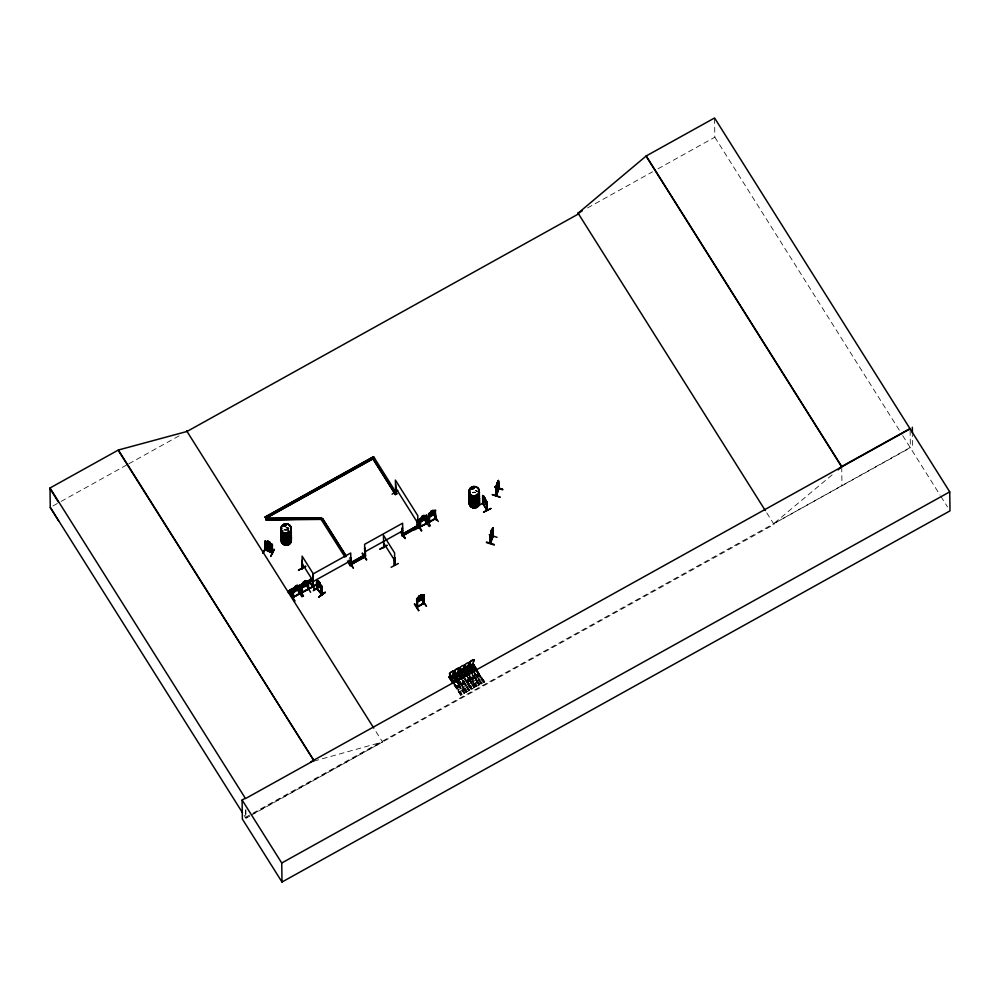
<?xml version="1.0" encoding="UTF-8"?>
<svg xmlns="http://www.w3.org/2000/svg" width="1000" height="1000" viewBox="0 0 1000 1000"><rect width="100%" height="100%" fill="white"/><g stroke="black" fill="none" stroke-linecap="round" stroke-linejoin="round"><path stroke-width="0.75" stroke-dasharray="5 3.75" d="M458.75 686.85L458.387 685.6L457.15 686.025M463.787 683.888L463.675 683.162M473.963 678.15L472.863 678.863L472.413 677.35M473.963 678.238L473.512 677.2M462.088 683.2L463.15 684.438M463.787 683.812L463.15 684.513M467.238 680.575L467.875 679.875M468.938 681.112L467.5 681.325M477.113 674.925L478.137 674.5M478.725 675.675L477.7 676.1M478.587 675.938L478.8 675.013M454.062 684.963L460.7 695.212L464.762 692.875M455.213 684.312L461.912 694.525L454.75 684.562M465.675 692.45L459.087 682.163L465.637 692.475L469.7 690.138L463.088 679.875M466.312 692.075L466.875 691.762L460.163 681.562M462.312 680.312L469 690.537L462.663 681.862M468.05 677L474.888 687.262L468.237 677.013L474.95 687.225L470.863 689.562L464.25 679.3M474.663 687.262L467.762 677.275M475.825 686.812L469.275 676.513L475.825 686.812L479.575 684.587M474.588 673.55L481.337 683.725L481.9 683.413L475.275 673.15M476.863 672.225L484.05 682.175L477.337 671.963M477.55 671.838L484.738 681.787M832.15 474.85L773.6 523.737L912.6 446.15L912.438 434.538M468.612 681.513L468.762 680.075M464.487 692.975L458.137 682.613M466.85 691.787L459.975 681.55M462.912 681.663L469 690.537M469.65 690.175L462.8 679.912M471.112 689.362L464.712 679.038M464.938 678.913L472.062 688.9L465.487 678.587M469.663 676.287L476.312 686.538L469.462 676.275M479.113 684.925L472.3 674.65L478.888 684.987L472.575 674.6L479.888 684.475L474.087 675.5M481.125 683.863L474.038 673.863M481.4 683.713L474.738 673.462M481.587 683.538L475.188 673.213M484.225 682.075L477.638 671.787M484.425 681.9L478.025 671.575M455.588 686.625L459.125 684.613M475.562 675.537L479.1 673.525M471.9 680.05L475.438 678.037M468 684.412L471.525 682.4M458.988 691.9L462.525 689.887M474.113 683.487L477.65 681.475M482.5 678.787L478.963 680.7M464.712 690.362L468.25 688.35M478.438 682.7L474.9 684.613M484.462 681.825L480.938 683.9L484.45 681.725L477.837 671.562M250 815.975L245.95 818.238L245.825 809.525M251.35 815.212L382.537 742L374.613 729.4M587.562 207.913L652.562 171.8M657.975 168.8L714.837 137.2L714.575 117.975M52.975 505.925L59.75 502.163M61.1 501.413L127.45 464.55M128.8 463.8L180.25 435.213M245.087 817.55L910.35 447.75M244.125 815.337L245.787 817.987L248.487 816.475M253.912 813.462L774.062 524.462L766.137 511.863M472.6 677.288L473.525 677.275M467.663 680.037L468.913 680.325M462.413 682.95L463.338 682.938M458.425 687.087L457.725 687.188M283.488 530.225L284.75 529.712M483.512 682.487L476.95 672.188M469.462 690.212L462.775 679.987M459.288 681.938L466.125 692.2L459.475 681.95M460.7 695.212L454.15 684.912M313.9 761.125L382.537 742M479.2 684.862L478.65 685.175L472.025 674.912M472.113 688.85L465.175 678.713M461.238 694.9L454.338 684.688M284.75 529.8L287.475 529.763M462.912 684.475L462.25 684.237M475.55 492.45L472.825 492.475A5.138 4.825 -0.8 0 1 475.513 492.525M286.087 527.612L288.725 528.237A5.225 4.913 -0.8 0 0 286.087 527.725A5.225 4.913 -0.8 0 1 288.712 528.25M478.137 674.425L478.8 675.1M477.7 676.175L477.038 675.5M457.725 687.275L457.062 686.6M287.475 529.688L288.75 530.163A5.162 4.85 -0.8 0 0 283.538 530.275A5.125 4.812 -0.8 0 1 288.688 530.2M477.887 491.7L475.5 490.45A5.15 4.825 -0.8 0 1 477.812 491.637M477.15 671.95L483.8 682.25M475 673.2L481.65 683.5M474.012 675.55L479.875 684.488L473.812 675.537M470.425 675.85L477 686.15L469.875 676.162M467.638 677.35L474.237 687.625L467.362 677.387M467.325 677.475L474.2 687.65L467.075 677.663M465.213 678.637L472.025 688.913M464.525 679.025L471.175 689.325M462.525 680.188L469.425 690.075L465.887 692.188M462.113 680.3L468.775 690.6M459.775 681.775L466.362 692.062L459.688 681.812M457.863 682.663L464.675 692.938M457.825 682.738L464.45 693M457.587 682.925L464.288 693.15M457.45 683.012L464.025 693.312L456.9 683.325M455.025 684.3L461.688 694.6M454.525 684.7L460.95 694.837M714.837 137.2L901.888 434.288M902.712 435.613L940.088 495.138M940.913 496.45L947.525 506.938M910.113 430.337L910.362 447.912M841.712 466.875L841.975 485.9M483.275 680L479.738 681.912M474.263 676.213L470.725 678.125M470.487 680.775L466.95 682.7M467.463 687.138L463.925 689.05M466.287 685.312L462.75 687.225M464.075 681.875L460.538 683.787M463.312 691.1L459.775 693.012M245.675 810.512L245.787 817.987M286.087 527.925A5.15 4.825 -0.8 0 1 288.675 528.55M286.087 527.562A5.162 4.838 -0.8 0 1 288.675 528.188M475.513 490.562A5.225 4.913 -0.8 0 1 477.875 491.812M475.5 490.75A5.162 4.838 -0.8 0 1 477.825 491.975M474.188 492.575A5.138 4.825 -0.8 0 0 472.863 492.75A5.125 4.812 -0.8 0 1 474.188 492.587M469.312 678.863L465.775 680.975L469.312 678.962M460.3 686.338L456.775 688.45L460.312 686.438M465.25 683.587L461.712 685.7L465.25 683.587M480.275 675.238L476.737 677.35L480.275 675.337M461.35 687.962L457.812 690.075L461.35 687.962M476.475 679.55L472.938 681.663L476.475 679.55M481.312 676.862L477.788 678.975L481.312 676.862M472.7 684.125L469.175 686.237L472.7 684.125M473.488 685.337L469.95 687.45L473.488 685.337M287.45 530.025A5.15 4.825 -0.8 0 0 284.788 530.062A5.125 4.812 -0.8 0 1 287.45 530.05M475.513 492.413A5.138 4.825 -0.8 0 0 472.863 492.438A5.125 4.812 -0.8 0 1 475.513 492.425"/><path stroke-width="1.5" d="M293.087 590.15L293.062 588.962L292.425 590.438L289.662 591.7L292.275 590.825L292.325 592.075L292.913 590.538M453.062 676.237L453.5 672.288A2.75 0.825 -32.8 0 0 453.475 670.938A2.75 0.825 -32.8 0 0 450.15 672.837A2.75 0.825 -32.8 0 0 450.163 674.188L450.7 677.575L453.15 676.375L450.788 677.712L450.25 674.325A2.75 0.825 -32.8 0 1 450.238 672.975A2.75 0.825 -32.8 0 1 453.562 671.075A2.75 0.825 -32.8 0 1 453.587 672.425L453.15 676.375M455.112 671.438L455.2 671.575A2.75 0.825 -32.8 0 1 455.175 670.225A2.75 0.825 -32.8 0 1 458.512 668.325A2.75 0.825 -32.8 0 1 458.525 669.675L458.088 673.625L455.737 674.963L455.112 671.438A2.75 0.825 -32.8 0 1 455.087 670.088A2.75 0.825 -32.8 0 1 458.425 668.188A2.75 0.825 -32.8 0 1 458.438 669.538L458 673.487L455.65 674.825M463.338 670.713L463.675 666.625A2.75 0.825 -32.8 0 0 463.663 665.288A2.75 0.825 -32.8 0 0 460.325 667.175A2.75 0.825 -32.8 0 0 460.35 668.525L460.975 672.05L463.338 670.713L460.887 671.912M468.188 667.825L468.625 663.875A2.75 0.825 -32.8 0 0 468.6 662.537A2.75 0.825 -32.8 0 0 465.275 664.438A2.75 0.825 -32.8 0 0 465.288 665.775L465.825 669.163L468.275 667.962L468.625 663.875M473.125 665.275L473.475 661.188A2.75 0.825 -32.8 0 0 473.45 659.837A2.75 0.825 -32.8 0 0 470.112 661.737A2.75 0.825 -32.8 0 0 470.138 663.088L470.675 666.475L473.125 665.275L470.763 666.612L470.225 663.225A2.75 0.825 -32.8 0 1 470.2 661.875A2.75 0.825 -32.8 0 1 473.537 659.975A2.75 0.825 -32.8 0 1 473.562 661.325L473.475 661.188M311.95 580.612L305.438 586.413L307.55 584.7M496.512 494.888L495.95 495.9L495.863 487.65M496.637 484.9L496.488 494.963M496.362 495.863L498.862 488.738L498.725 481.1M498.862 488.35L496.287 495.9L496.375 487.638M283.725 525.138L283.775 525.837M284.762 525.212L284.525 526.25M287.875 532.4L288.55 531.875L287.875 531.975M472.75 487.75L472.2 489.038L471.5 487.925M471.625 488.2L472.75 488.188M476.112 495.238L476.337 494.45L476.688 495.025M476.625 500.8L476.538 501.262M492.663 536.663L492.938 535.75L490.275 542.913M490.863 542.8L490.462 535.013M490.863 542.463L490.712 543.05M493.25 536.225C493.512 515.138 491.587 541 493.288 536.15M292.812 597.388L298.95 593.7M292.613 589.263C294.613 609.525 291.812 589.1 293.463 589.75M299.662 593.212L298.962 593.55L299.788 593.837C299.675 575.763 298.675 593.263 299.025 593.55M299.788 593.837L292.7 597.537M299.8 593.475L292.962 597.463M498.113 484.675L498.387 482.975L495.788 490.213L496.062 486.512L498.35 480.462L498.713 489.325M490.538 537.812L492.863 530.475L490.538 537.812L490.138 535.087L492.825 527.962L492.688 536.838M313.65 585.662L312.863 586.388L312.762 574.113L350.737 553.013L350.875 565.363L350.188 565.65L350.975 564.925M350.112 565.1L350.637 564.712M350.125 565.375L350.875 565.075M364.712 555.95L365.525 555.85L364.925 556.287M401.925 530.887L402.113 535.862L402.75 535.55L402.612 523.2L364.637 544.3L364.738 556.575L365.525 555.85M401.987 535.288L402.625 534.938M402.75 535.55L401.912 535.337M417.488 606.663L417.113 607M417.388 599.05L416.75 599.412L417.388 599.05L417.713 606.575L416.788 606.712M424.025 603.35C424.95 581.525 421.025 608.462 423.862 602.788M423.938 603.1L416.925 607.3L416.737 598.85L419 596.225M419.525 527L426.8 523.325L419.538 527.275L419.45 518.987L426.425 515.212L426.688 523.7L419.538 526.925M420.462 526.788C421.112 520.225 419.05 513.55 419.85 527.463M426.2 523.7L426.575 523.088M426.688 523.7L426.475 515.75L425.863 523.488M428.738 522.075L435.9 518.5M429.487 522.087L429.237 514.212L428.775 522.45L429.438 522.137M307.812 589.325L301.325 592.775L308.612 588.8M301.413 592.7L301.25 584.487L307.488 580.812M307.675 589.288L308.35 588.6M308.538 588.85L307.9 589.475L307.638 581.638L308.288 581.275L308.612 589.125L301.475 593.013L301.938 584.775L301.45 585.363M499.975 497.212L492.163 494.55L499.988 497.038M493.25 535.837L490.575 543.45L490.875 542.362M317.288 589.113L316.7 588.475L321.775 594.837L321.388 586.45L321.625 587.163M317.475 588.763L317.238 589.4L317.087 588.362M321.825 586.287L321.938 594.525M461.012 669.688L461.512 670.288M312.975 586.35L313.325 573.913L302.113 556.125L302.213 568.837L302.262 568.038M313.062 586.375L313.188 578.237L313.212 586.013M383.65 547.15L383.325 547.525M490.6 535.638L492.275 529.225L491.825 530.125C491.15 527.062 489.487 544.125 490.675 543.312M486.388 542.537L494.212 545.013M486.525 542.013L494.338 544.525M494.95 486.962L502.788 489.412L494.963 486.95M496.138 486.538L497.45 482.962L496.662 486.962L496.637 485.213M496.688 484.038L498.15 480.925M498.488 488.6L498.612 489.162M498.488 488.413L495.95 495.513M491.938 529.1L490.962 531.487M493.125 528.575L492.612 529.15M497.038 537.325L489.25 534.688M395.55 492.025L396.225 492.825L396.112 488.088M395.812 492.587L395.913 491.912M396.188 492.762L395.737 487.488M417.925 527.888L417.912 527.2M403.438 535.462L402.612 533.938L416.85 526.025L417.675 527.325L403.438 535.462L402.612 534.175M417.537 527.225L418.25 527.825L418.1 520.15C416.625 516.675 417.225 530.087 417.775 526.812M483.1 495.85L483.175 504.3L482.738 503.363M482.75 503.725L482.887 495.887L483.425 504.162L483.025 503.225M486.512 509.575L486.95 510.213L483.413 503.963M487.163 509.7L486.662 501.8L486.85 509.175M284.375 525.913L283.625 525.25M322 594.4L321.213 594.263L321.163 586.613M497.45 482.65L497.887 481.75L496.238 488.162M298.788 589.2L299.387 585.325M293.425 592.35L292.575 591.8L293.425 592.35L298.837 589.188L299.538 587.85M265.837 549.412L265.15 549.812L265.075 541.163L272.35 544.587L272.45 553.062L271.7 552.725M265.675 542.4L265.125 541.85L265.663 550.037L265.8 542.15M267.462 541.087L269.925 542.125L271.112 545.675L267.625 544.825L266.4 543.513L266.375 541.763L267.587 542.013L267.575 541.075L269.95 543.062M265.925 545.062L265.113 543.675L265.925 545.062C266.562 546.938 274.188 547.125 271.575 547.625M267.512 541.95L267.5 541.013M262.863 552.837L266.9 545.887L262.9 552.837M263.275 553.025L265.7 548.375M271.725 544.875L272.4 545.175L271.725 544.875L271.625 552.737M272.35 544.587L271.562 543.837M271.625 552.487L272.575 552.825L271.825 552.413M271.625 552.688L266.1 549.562L265.338 545.712M272.5 552.513L265.025 549.438M270.7 556.438L274.35 549.312L270.688 556.275M416.688 598.775L416.65 601.325L417.512 601.875L422.975 598.8L423.675 597.463M498.438 480.487L498.7 489.038M266.112 545.725L265.225 545.737L272.55 549.062L272.575 551.562L271.737 552.163L265.163 549.487M265.262 548.25L266.2 549.487M270.062 546.725L267.638 545.6L270.062 546.725L271.275 550.212L267.8 549.338L266.588 548.025L266.562 546.275L267.762 546.525M267.688 546.462L267.675 545.525M271.725 548.438L272.55 549.062M425.688 519.05L426.463 517.712M429.312 513.188L428.512 514.038L435.525 510.15L434.787 514L429.312 516.975L428.55 516.562M307.562 584.575L308.225 583.175L307.562 584.575L302.062 587.6M482.675 503.325L486.9 510.15L486.662 501.8M482.675 503.6L482.663 495.5L483.113 495.925M307.913 581.213L308.575 580.988L307.95 582.288L310.837 580.662L307.913 582.587M290.538 594.375L294.6 601.138M310.6 582.95L314.913 589.587L310.3 583.125M362.15 553.362L366.425 559.975M418.913 610.513L414.675 603.737M417.438 524.062L421.712 530.725L417.4 524.087M350.163 558C350.637 554.888 350.363 568.3 350.15 564.987M435.887 518.263L428.888 522.425M312.087 580.1C308.062 578.237 296 589.8 305.45 586.362M283.688 525.375L284.513 524.95M292.625 591.875L292.538 589.288L293.387 588.5M299.538 593.462L299.462 585.262L292.538 589.288M302.013 568.188C302.2 572 301.988 548.175 302.5 568.688M449.113 677.262L453.325 683.637L449.087 677.262L451.725 675.65M458.188 680.925L454.275 674.325M459.4 680.238L454.812 674.075M463.5 677.975L459.275 671.6L461.962 670.075M468.375 675.263L464.225 668.85L466.85 667.237M468.062 666.6L471.975 673.2M473.288 672.537L469.062 666.162L471.7 664.55M302.038 583.812L301.163 584.525M309.275 580.5L310.875 578.875L312.6 578.7L310.925 578.987M310.925 578.938L304.312 585.237L308.038 583.65L312.55 578.625M307.55 584.775L312.025 580.588M312.8 586.075L313.55 585.837M365.2 548.337L364.562 548.688L365.2 548.337L365.513 555.925L364.85 556.55M297.15 586.275L297.137 585.337L294.825 586.675L293.8 590.337L297.113 589.163L298.225 585.988L297.075 586.35M425.875 523.413L426.65 523.05M428.638 521.875L429.35 521.825M302.137 592.413L301.938 584.775M58.675 520.988L50.275 507.425L50 488L118.375 450.012L187.025 431.45L578.538 213.912L578.088 213.188L646.2 155.963L714.575 117.975L949.737 491.85L950 510.875L282 882.025L242.362 819.062L242.1 800.025L244.788 798.538M419.012 597.15L417.85 598.125L417.875 599.875L421.225 598.737L422.35 595.588L421.188 595.938L421.25 594.925L418.925 596.237L418.988 597.238M838.125 469.862L841.712 466.512L646.2 155.963M430.875 512.325L429.712 513.288L429.738 515.037L433.1 513.925L434.25 512.525L434.225 510.775L433.175 511.112M291.588 593.2C285.675 593.538 290 591.05 290.763 589.35L299.425 585.388M288.812 591.062L291.925 589.5M298 588.925L293.375 592.837L288.4 592.875L294.337 587.913L297.45 588.288M402.025 535.188L402.775 535.438M283.55 525.075L284.325 524.875M362.438 553.175L366.737 559.675M418.587 610.7L414.363 604.038M454.087 674.5L458.263 680.888M460.213 671.012L464.575 677.362M464.275 668.838L468.45 675.225M473.088 663.863L476.812 670.512M316.725 588.812C315.763 575.037 318.012 580.5 321.525 589.087M317.488 580.675L321.812 586.388L321.325 585.363M317.125 581.712L316.9 580.988L317.288 589.388M318.55 582.137L318.55 581.05L318.488 582.038M317 582.775L317.45 584.487L321.912 588.85M320.138 583.112L318.475 581.1M320.15 584.05L320.15 583.025M320.112 586.25L313.288 590.662L320.075 586.163M321.35 589.212L317.55 584.412M321.388 586.45L321.525 593.713M317.288 589.188L321.938 594.237M325.163 592.225L318.625 597.137L325.238 592.45M318.625 597.137L325.213 592.413M290.625 532.038L290.65 532.025A5.162 4.85 -0.8 0 1 286.212 539.288A5.162 4.85 -0.8 0 1 281.663 532.075A5.125 4.812 -0.8 0 0 286.212 539.2A5.125 4.812 -0.8 0 0 290.575 531.95M426.587 518.85L430.412 525.875M421.325 530.925L417.45 523.938M478.725 500.613A5.125 4.812 -0.8 0 1 475.037 507.825A5.125 4.812 -0.8 0 1 469.35 501.875A5.138 4.825 -0.8 0 0 475.037 507.837A5.138 4.825 -0.8 0 0 478.738 500.6L478.787 500.7A5.138 4.825 -0.8 0 1 475.037 507.962A5.138 4.825 -0.8 0 1 469.35 501.987M298.925 589.75L303.488 596.237L299.275 589.412M297.188 585.413L294.875 586.75L294.887 587.688M299.075 586.475L299.713 586.112M297.638 590.262L301.988 596.862M460.763 669.7L460.887 670.7L461.85 669.087M466.912 667.337L465.725 667.788L466.788 666.338M453.55 683.438L449.363 676.5L450.825 678.562L454.075 676.3L450.55 678.812L450.812 678.162M456.012 680.325L452.9 674.488L457.287 681.35M458.488 680.688L454.575 673.587M461.788 678.863L457.837 671.737M460.875 669.862L461.95 669.25M465.825 667.95L466.9 666.5M463.725 677.788L459.55 670.837L464.35 677.425M467.025 675.95L463.263 669.312M468.675 675.037L464.487 668.088L469.288 674.688M469.338 665.4L474.2 671.95M464.188 677.588L459.825 671.075L461.863 669.925M450.6 676.188L451.775 675.738M470.562 665.1L471.75 664.638M395.7 484.55L395.988 492.962L395.525 492.137M397.775 490.462L392.088 494.162M402.038 528.188C402.75 525.913 401.438 534.688 402.262 535.825M418.1 520.15L417.475 519.688M400.662 531.962L405.3 538.387L400.7 531.788M313.312 585.45L313.387 585.575M414.613 529.9L421.712 525.9M348.825 561.587L353.425 568.188L350.562 563.763M485.438 499.525L484.038 496.4L486.037 502.675L483.35 498.462M482.612 498.05L486.413 504.738L483.137 499.613M479.25 505.3L486.337 500.938L482.575 495.538M485.525 499.925L486.838 502.038L486.8 504.6M487.05 502.4L486.413 501.938M490.85 508.512L483.525 512.15L490.85 508.488M418.975 596.3L421.3 594.987M423.55 597.425C425.525 592.2 420.825 597.487 421.25 594.925M423.2 596.087L423.837 595.725M422.975 598.8L417.463 601.812L416.725 601.275M421.825 599.862L426.463 606.287L421.838 599.688M417.4 606.675L423.8 603.112L423.6 594.875M417 607.25L423.95 603.337M305.688 566.237L298.463 570.2L305.688 566.4M394.6 564.913L394.625 552.975L383.425 535.175L383.812 547.75M316.95 584.113L309.837 588.25L316.938 584.275M316.95 584.15L309.95 588.4M387 545.462L379.775 549.25L387 545.3M394.513 565.363L394.5 557.3L394.45 565.363M391.138 567.3L398.363 563.475M582.15 210.925L577.987 213.238L578.45 213.962M265.175 516.938L265.988 518.237L321.1 517.888L265.988 518.475L265.175 516.938L373.612 456.688L396.85 493.812L395.462 494.588L373.05 458.988L395.462 494.588M265.175 517.175L373.612 456.688M265.988 518.237L374.425 457.987L265.988 518.237L266 519.987L321.112 519.4L322.5 518.625L266 519.987M395.462 494.35L396.85 493.812M423.963 516.175L425.125 515.837L424 518.975L420.637 520.087L421.763 516.45L424.075 515.237L424 516.25M430.825 511.475L433.162 510.175L433.1 511.188M291.95 589.625L295.5 589.113L293.587 591.562L291.65 592.275L289.475 592.013L290.087 591.15L288.775 590.988M435.75 517.987L435.175 518.9L434.925 511.05C436.45 526.25 437.337 520.388 434.738 510.288M419.65 519.862L420.288 519.5M426.613 515.988L425.825 516.112M428.738 514.8L429.237 514.212M435.712 510.925L434.925 511.05M364.75 551.912L402.713 530.812M425.7 518.975L420.213 522.025L425.65 518.975M429.375 516.912L434.738 513.925M312.875 581.712L350.838 560.625M424.625 520.1L429.212 526.55M363.363 555.737L349.125 563.65L363.363 555.737L364.188 557.275L349.938 565.188L347.475 561.038M403.913 533.45L416.85 526.025M403.438 535.225L417.675 527.325M435.075 518.312L435.812 518.263L428.888 522.15M438.312 521.487L433.738 514.875M841.712 466.512L910.088 428.525M310.75 761.888L910.088 428.888M118.375 450.012L313.888 760.562L245.512 798.562L50 488M282 882.025L281.737 863L949.737 491.85M303.488 581.962L305.8 580.825L305.812 581.763L306.938 581.362L306.962 583.1L303.625 585.7L302.438 585.6L303.488 581.962L305.837 580.675L305.85 581.613M307.787 581.862L308.438 581.512M310.625 592.312L306.512 585.562M307.025 581.3L308.163 580.712L308.15 583.212M294.375 587.987L293.4 588.562M265.15 549.138L265.938 549.7M265.275 549.438L265.075 541.163M272.375 553.038L265.075 549.763M402.175 535.588L402.525 527.6M350.637 564.987L350.65 557.4M284.5 526.175L283.4 525.763M467.525 666.963L471.737 673.337M401.012 531.737L405.288 538.375M404.963 538.55L400.65 531.8M486.763 504.625L482.962 499.312L485.55 499.913M308.35 588.875L308.238 580.737L307.413 580.788M301.663 593L302.262 592.375M420.15 526.888L420.15 519.263M307.925 589.487L307.638 581.638M422.863 595.087L423.638 594.95M307.45 580.862L308.163 580.788M395.75 492.088L395.387 480.062L417.788 515.662L417.85 527.863M316.962 580.25L317.05 588.6L322.013 594.562M265.038 541.237L265.925 541.35M496.613 484.95L496.775 483.725M490.975 532.425L491.15 531.188M423.3 603.7L423.05 595.862M419.45 521.613L420.325 522.038M302.125 587.537L301.25 587.112M316.837 580.35L317.512 580.737M318.612 582.087L317.787 581.388L318.663 584.888L321.025 587.025L320.163 583.962M483.075 503.55L487.175 509.9M483.325 496.712L484.012 497.488L484.075 496.512M297.387 588.337L298.05 589M293.325 592.762L291.525 593.25M290.562 594.35L294.95 600.95M472.875 663.388L477.262 670.25M472.6 663.538L477.038 670.312M473.413 665.425L476.75 670.55M473.2 665.55L476.575 670.65M472.175 664.262L476.35 670.713M472.812 665.763L476.125 670.9L472.725 665.812M473.675 672.325L469.375 665.925L473.45 672.387M467.75 666.237L472.2 673.012M467.337 666.95L471.662 673.375M467.3 667.025L471.438 673.438M467.137 667.175L471.287 673.587M465.288 665.775L465.925 669.312M466.287 669.438L469.588 674.575M465.188 668.188L469.513 674.625M469.137 674.837L464.762 667.938M464.487 668.088L468.9 674.975M462.812 668.975L467.25 675.75M463.5 670.938L466.788 676.087L463.225 670.975M463.188 671.05L466.5 676.188M462.938 671.25L466.337 676.338M461.35 672.175L464.637 677.325M459.55 670.837L463.95 677.712M457.562 671.888L461.938 678.713M457.337 672.625L461.55 679M457.7 674.163L461.1 679.25M455 673.85L459.175 680.3M454.3 673.75L458.713 680.625M457.225 681.388L452.9 674.488M452.625 674.638L457 681.45M453.312 676.6L456.6 681.737L452.212 675.35M452.175 675.425L456.312 681.85M452.75 676.912L456.15 682M451.075 677.887L454.462 682.987M450.062 676.6L454.237 683.05M454.012 683.238L449.637 676.338M449.363 676.5L453.775 683.375M484.237 497.388L485.075 498.387M417.9 526.925L418.275 527.788M422.85 594.963L416.662 598.888M646.2 156.325L841.712 466.875M578.088 213.188L765.3 510.55M435.513 512.587L434.8 513.925M430.8 512.337L430.863 511.388M395.487 487.675L417.9 523.275M416.863 526.263L417.675 527.562M383.525 542.788L394.738 560.588M322.5 518.387L346.388 556.337M348.862 560.262L350.513 563.125M322.5 518.625L345.562 555.275M345 557.112L321.112 519.4L321.1 517.65M302.225 563.725L313.425 581.525M186.562 430.712L373.775 728.088M118.387 450.575L313.888 760.562M242.1 800.025L281.737 863M50.275 507.425L242.463 812.7M303.5 582.9L303.575 581.95M50.012 488.562L58.412 502.125M317.45 589.075L317.362 581.55M486.763 502.075L486.325 500.938L486.7 502.113M912.337 427.287L912.412 433.088M502.65 489.825L494.812 487.35M492.75 527.938L492.837 530.55M491.838 530.438L491.037 534.425L491.012 532.688M490.213 535.125L490.337 543.288M484.038 496.4L484.012 497.488M470.562 664.262L470.675 665.25M468.938 668.45L465.95 670.15M463.988 671.2L461 672.9M450.588 675.362L450.7 676.35M432.65 510.55L431.25 511.337M429.387 514.45L429.462 522.163M428.55 513.938L428.625 522.225M426.375 515.138L426.375 517.75M423.562 515.612L422.163 516.388M420.788 595.375L419.387 596.163M394.5 557.3L394.663 564.925M364.188 557.275L349.938 565.188M350.05 560.7L350.188 565.65M319.875 582.837L318.888 581.638M305.363 581.125L303.962 581.9M298.925 586.25L299.1 594.138M297.137 585.337L297.125 586.425M297.075 586.663L297.1 588.413L294.95 589.663L294.925 587.913M296.675 585.788L295.287 586.6M293.312 589.525L293.538 597.475M269.613 546.613L268.163 545.938M269.45 542.087L267.987 541.425M290.575 530.3A5.15 4.825 -0.8 0 1 286.188 537.587A5.15 4.825 -0.8 0 1 281.663 530.388M290.637 530.138A5.225 4.913 -0.8 0 1 286.188 537.537A5.225 4.913 -0.8 0 1 281.588 530.225A5.225 4.913 -0.8 0 0 286.188 537.438A5.225 4.913 -0.8 0 0 290.637 530.025A5.162 4.838 -0.8 0 1 286.188 537.238A5.162 4.838 -0.8 0 1 281.65 530.037M290.613 528.038A5.225 4.913 -0.8 0 1 286.163 535.438A5.162 4.838 -0.8 0 1 281.625 528.288M281.562 528.125A5.225 4.913 -0.8 0 0 286.163 535.438A5.162 4.838 -0.8 0 0 290.55 528.188M283.45 526.312A5.225 4.913 -0.8 0 1 286.062 525.625M290.538 527.837A5.15 4.825 -0.8 0 1 286.15 535.138A5.15 4.825 -0.8 0 1 281.625 527.938M283.488 526.15A5.15 4.825 -0.8 0 1 286.062 525.475M290.65 536.275A5.15 4.825 -0.8 0 1 286.275 543.575A5.15 4.825 -0.8 0 1 281.737 536.375M290.725 536.013A5.225 4.913 -0.8 0 1 286.275 543.413A5.225 4.913 -0.8 0 1 281.663 536.112A5.162 4.838 -0.8 0 0 286.275 543.225A5.162 4.838 -0.8 0 0 290.663 535.925M281.75 538.125A5.162 4.85 -0.8 0 0 286.3 545.35A5.162 4.85 -0.8 0 0 290.7 538.025A5.125 4.812 -0.8 0 1 286.962 545.138A5.125 4.812 -0.8 0 1 281.288 539.188M290.7 534.012A5.225 4.913 -0.8 0 1 286.238 541.425A5.162 4.838 -0.8 0 1 281.7 534.275M281.637 534.113A5.225 4.913 -0.8 0 0 286.238 541.425A5.162 4.838 -0.8 0 0 290.637 534.175M290.625 533.825A5.15 4.825 -0.8 0 1 286.238 541.125A5.15 4.825 -0.8 0 1 281.712 533.925M478.65 492.975A5.162 4.838 -0.8 0 1 474.263 500.275A5.162 4.838 -0.8 0 1 469.725 493.075M478.713 492.713A5.225 4.913 -0.8 0 1 474.263 500.112A5.225 4.913 -0.8 0 1 469.65 492.8M478.65 494.625A5.125 4.812 -0.8 0 1 474.95 501.838A5.125 4.812 -0.8 0 1 469.275 495.887A5.138 4.825 -0.8 0 0 474.95 501.85A5.138 4.825 -0.8 0 0 478.663 494.625A5.138 4.825 -0.8 0 1 474.288 502.025A5.138 4.825 -0.8 0 1 469.762 494.837M478.688 490.712A5.225 4.913 -0.8 0 1 474.225 498.125A5.15 4.825 -0.8 0 1 469.7 490.975M471.525 489A5.225 4.913 -0.8 0 1 474.125 488.312A5.225 4.913 -0.8 0 0 471.525 488.888M478.638 492.625A5.15 4.825 -0.8 0 1 474.25 499.913A5.15 4.825 -0.8 0 1 469.725 492.725M478.612 490.875A5.15 4.825 -0.8 0 1 474.237 498.175A5.225 4.913 -0.8 0 1 469.625 490.812A5.225 4.913 -0.8 0 0 474.225 498.013A5.225 4.913 -0.8 0 0 478.675 490.613M471.562 489.188A5.15 4.825 -0.8 0 1 474.137 488.512M478.612 490.525A5.162 4.838 -0.8 0 1 474.225 497.825A5.162 4.838 -0.8 0 1 469.688 490.613M471.55 488.825A5.162 4.838 -0.8 0 1 474.125 488.15M478.738 498.963A5.162 4.838 -0.8 0 1 475.012 506.213A5.162 4.838 -0.8 0 1 469.3 500.225M478.8 498.8A5.225 4.913 -0.8 0 1 474.338 506.213A5.225 4.913 -0.8 0 1 469.738 498.9M478.762 496.7A5.225 4.913 -0.8 0 1 474.312 504.113A5.225 4.913 -0.8 0 1 469.712 496.8M478.725 498.612A5.15 4.825 -0.8 0 1 475.012 505.85A5.15 4.825 -0.8 0 1 469.312 499.875M478.7 496.863A5.15 4.825 -0.8 0 1 474.988 504.113A5.15 4.825 -0.8 0 1 469.288 498.125M469.712 496.688A5.225 4.913 -0.8 0 0 474.312 504A5.225 4.913 -0.8 0 0 478.762 496.6A5.162 4.838 -0.8 0 1 474.988 503.762A5.162 4.838 -0.8 0 1 469.263 497.775M308.725 581.075L305.637 583.987L307.2 583.763L310.287 580.85L308.725 581.075M310.925 579.212L310.375 579.725L311.938 579.062L310.925 579.212M290.637 589.788L289.45 590.763L290.637 589.788M292.337 589.675L290.475 591.2L292.65 591.45L294.513 589.938L292.337 589.675M316.938 582.812L317.488 584.513L316.938 582.812M455.763 675.413C457.488 675.688 462.225 671.475 455.763 675.413M470.788 667.062C472.512 667.337 477.262 663.125 470.788 667.062M313.325 578.138L312.838 578.737L313.325 578.138M421.188 596.25L419.025 597.463L419.038 599.212L421.213 597.987L421.188 596.25M423.963 516.487L421.788 517.7L421.812 519.438L423.988 518.237L423.963 516.487M433.062 511.425L430.875 512.638L430.9 514.388L433.088 513.175L433.062 511.425M305.775 582L303.587 583.2L303.612 584.95L305.8 583.75L305.775 582M269.862 543.375L267.6 542.325L267.625 544.075L269.887 545.112L269.862 543.375M270.038 547.9L267.775 546.838L267.8 548.587L270.062 549.65L270.038 547.9M320.175 584.275L318.625 582.388L318.65 584.138L320.188 586.025L320.175 584.275M474.45 671.875L471.138 666.737L474.425 671.888M461.325 679.062L457.15 672.613L461.25 679.1M485.325 499.837L484.025 497.8L485.35 501.587L485.325 499.837M283.538 532.85A5.162 4.85 -0.8 0 0 291.25 528.562A5.162 4.85 -0.8 0 0 283.463 524.45A5.162 4.85 -0.8 0 0 283.538 532.85M283.55 532.938A5.15 4.825 -0.8 0 0 291.225 528.663A5.15 4.825 -0.8 0 0 283.475 524.562A5.15 4.825 -0.8 0 0 283.55 532.938A5.125 4.812 -0.8 0 0 291.212 528.663A5.125 4.812 -0.8 0 0 283.475 524.587A5.125 4.812 -0.8 0 0 283.562 532.913M286.212 539.538A5.15 4.825 -0.8 0 0 290.6 532.25A5.125 4.812 -0.8 0 1 286.212 539.513A5.15 4.825 -0.8 0 1 281.688 532.337A5.125 4.812 -0.8 0 0 286.212 539.513M471.625 495.425A5.138 4.825 -0.8 0 0 479.288 491.175A5.138 4.825 -0.8 0 0 471.538 487.088A5.138 4.825 -0.8 0 0 471.625 495.425M471.625 495.6A5.138 4.825 -0.8 0 0 479.288 491.35A5.138 4.825 -0.8 0 0 471.55 487.262A5.138 4.825 -0.8 0 0 471.625 495.6A5.125 4.812 -0.8 0 0 479.275 491.35A5.125 4.812 -0.8 0 0 471.55 487.275A5.125 4.812 -0.8 0 0 471.637 495.6M474.963 502.163A5.138 4.825 -0.8 0 0 478.663 494.938A5.125 4.812 -0.8 0 1 474.963 502.15A5.138 4.825 -0.8 0 1 469.263 496.2A5.125 4.812 -0.8 0 0 474.963 502.15"/></g></svg>
